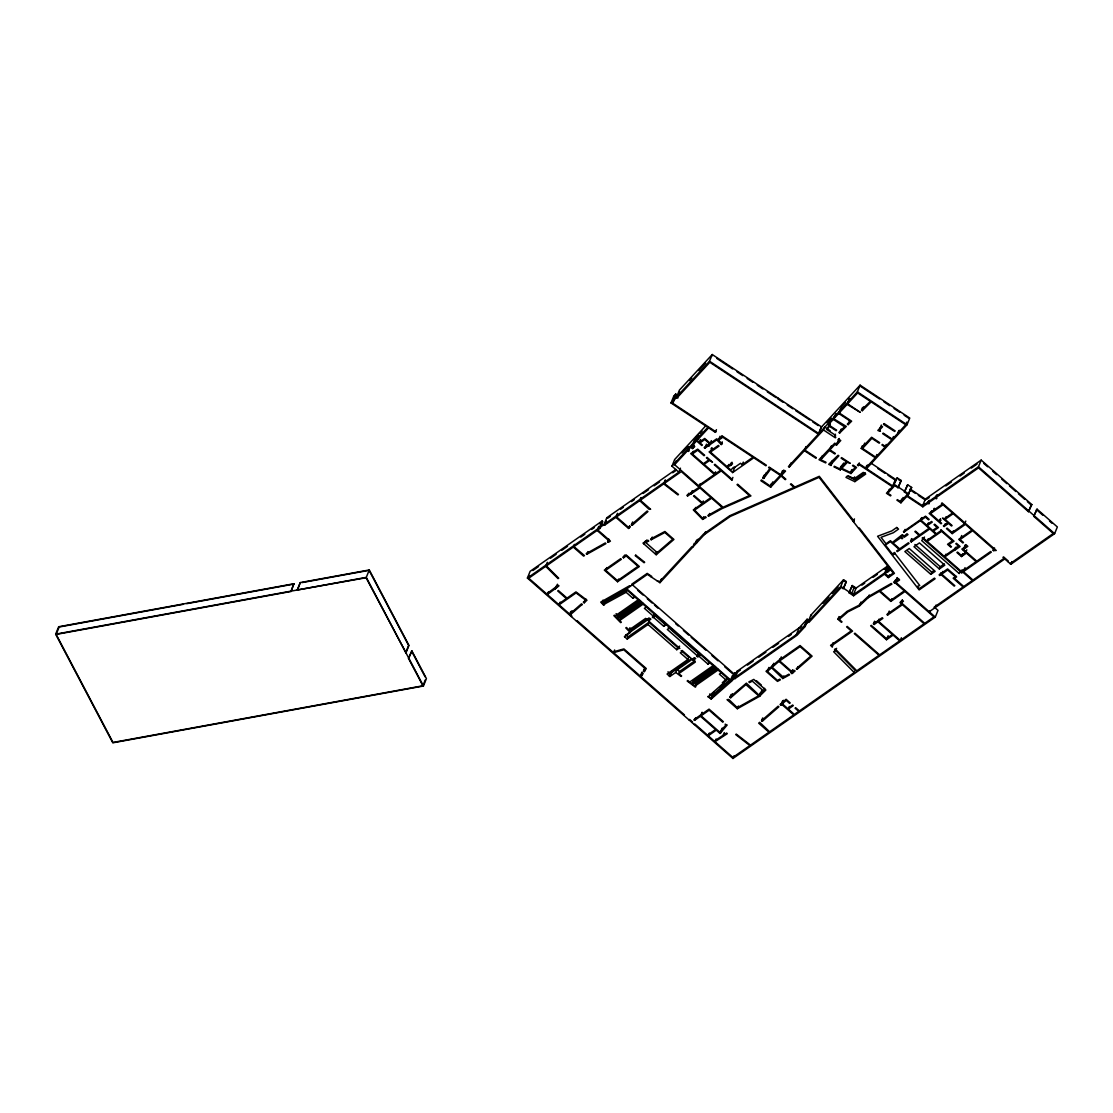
<?xml version="1.0" encoding="UTF-8"?>
<svg xmlns="http://www.w3.org/2000/svg" width="1113" height="1113" viewBox="0 0 1113 1113"><rect width="100%" height="100%" fill="white"/><g stroke="black" fill="none" stroke-linecap="round" stroke-linejoin="round"><path stroke-width="1.5" d="M55.65 634.173L58.669 626.758L293.874 583.755L291.008 591.462L56.151 634.41L112.997 742.454L422.926 685.789L408.513 658.395L411.88 650.924L426.432 678.596L423.427 686.011L112.803 742.816L55.65 634.173L366.274 577.383L369.279 569.967L300.26 582.586L297.241 590.001L366.08 577.744L405.967 652.83L408.972 645.415L369.279 569.967M56.151 634.41L59.17 626.995L183.408 604.276M293.874 583.755L291.008 591.462M297.394 590.293L300.26 582.586M405.619 652.9L408.638 645.47L369.085 570.315M411.88 650.924L408.513 658.395M423.524 684.3L425.333 679.848M934.377 607.183L938.009 610.369L935.296 617.075L732.952 758.482L527.409 578.037L530.122 571.331L602.105 521.023L602.801 521.649L600.088 528.355L597.751 529.983L610.439 541.113L608.296 542.309L607.642 541.655L608.728 538.97M555.29 588.833L556.389 586.148L555.29 588.833L558.976 585.855L558.253 585.257L546.636 593.925L528.745 578.204L529.83 575.532M528.745 578.204L545.718 566.336L547.359 562.315M545.718 566.336L558.03 578.607L558.712 578.204L546.358 565.905L547.443 563.22M582.322 604.609L581.389 603.886L569.689 614.153L559.06 604.818L576.089 592.909L585.661 600.144L583.323 602.189L584.075 602.759L586.982 600.227L575.964 591.893L567.032 598.126L558.323 590.488L557.696 590.933L566.392 598.571L558.35 604.192L547.346 594.537L548.431 591.852M555.777 588.248L557.404 584.228M555.93 588.387L557.015 585.702M546.358 565.905L573.292 547.067L574.391 544.396M559.06 604.818L560.145 602.133M586.857 554.274L605.931 543.617L605.291 542.963L586.203 553.62L586.857 554.274L587.942 551.603M573.292 547.067L583.588 556.097L584.492 555.596L573.932 546.622L597.125 530.428L598.752 526.407M597.751 529.983L598.836 527.298M602.105 521.023L599.378 527.729L600.088 528.355M675.911 469.449L606.794 517.754L604.067 524.46L604.776 525.072L615.879 517.322L617.506 513.302M604.776 525.072L606.404 521.051M569.689 614.153L570.774 611.468M571.233 616.505L571.859 616.059L570.357 614.738L571.985 610.717M615.879 517.322L628.553 528.452L630.32 526.922L629.555 526.338L628.414 527.325L616.505 516.877L617.59 514.192M608.296 542.309L609.381 539.624M585.702 598.738L584.255 602.912M527.409 578.037L678.833 472.204L671.96 466.18L707.812 427.336L671 402.962L673.727 396.256L675.73 394.085L676.537 394.614L674.353 399.984M675.73 394.085L673.003 400.791L673.81 401.32L672.308 402.948L715.868 431.788L715.367 432.331L708.619 427.865L697.086 440.358L699.256 442.264L704.696 438.452L710.247 443.322L716.716 438.814L717.704 439.677L721.961 436.699L721.822 435.726L766.37 465.22L765.869 465.777L753.793 457.777L732.632 472.566L709.106 451.906L712.362 449.624L711.082 448.511L711.722 448.08L712.988 449.193L718.344 445.437L719.054 446.063L710.442 452.087L726.928 466.556L731.811 463.133L732.521 463.759L731.171 465.151L730.253 465.345L731.338 462.66M672.308 402.948L673.393 400.263M605.653 570.287L621.374 559.31L620.664 558.684L604.317 570.106L617.562 581.737L639.363 566.503L626.118 554.886L622.821 557.182L623.53 557.794L626.188 555.944L638.027 566.336L617.492 580.68L605.653 570.287L606.752 567.602M712.25 354.518L709.524 361.224L818.848 433.597L821.561 426.905L712.25 354.518L679.445 390.065L676.718 396.771L677.525 397.299L679.695 391.929M616.505 516.877L639.697 500.669L640.782 497.984M628.553 528.452L629.638 525.767M639.697 500.669L649.102 509.323L650.618 509.253L640.323 500.224L641.422 497.539M631.488 524.654L647.168 511.006L647.933 511.59L632.254 525.239L631.488 524.654L632.587 521.969M632.254 525.239L633.339 522.554M630.278 586.342L629.568 585.73L600.714 602.119L603.552 605.041L604.248 604.651L602.063 602.397L602.954 600.171L604.888 602.147L603.983 604.373L626.118 592.283L627.022 590.057L604.888 602.147M603.552 605.041L605.18 601.02M604.248 604.651L605.333 601.98M623.53 557.794L624.616 555.123M617.562 581.737L618.661 579.052M640.323 500.224L663.696 483.891L665.324 479.87M663.696 483.891L677.914 494.909L678.485 494.422L664.322 483.445L665.421 480.774M671.96 466.18L674.687 459.474L705.906 425.639M703.319 500.961L702.233 503.646L693.302 509.893L702.623 519.409L706.171 517.434L705.531 516.78L702.665 518.366L694.582 510.102L711.624 498.193L722.212 507.486L707.896 515.472L708.536 516.126L721.892 508.683L750.941 495.897L737.655 484.225L737.015 484.67L749.466 495.605L723.047 507.236L674.617 464.705L676.245 460.685M643.676 543.728L645.999 540.751M646.89 539.916L645.804 542.601L648.782 541.015L648.156 540.361L642.966 543.102L656.211 554.733L673.935 539.457L664.878 531.499L650.562 539.082L651.188 539.749L664.878 532.501L672.655 539.332L657.226 552.618L644.58 541.502M619.858 613.319L617.743 618.536L621.346 622.237L620.651 622.612L613.833 615.6L614.529 615.225L617.103 617.868L618.007 615.642L639.794 600.422M651.188 539.749L652.274 537.064M678.833 472.204L680.46 468.183M674.617 464.705L687.472 450.765L689.114 446.744M687.472 450.765L688.919 451.029L687.987 450.222L689.072 447.537M642.591 602.898L620.581 618.285L619.677 620.511L643.064 604.164M688.279 451.475L689.378 448.803M687.987 450.222L692.369 445.478L694.54 440.108M692.369 445.478L693.385 446.369L691.479 447.69L692.467 448.553L694.721 446.536L692.884 444.922L695.055 439.565M692.467 448.553L693.552 445.882M692.815 447.871L693.9 445.186M693.093 448.108L694.192 445.437M692.884 444.922L696.571 440.915L698.755 435.559M697.086 440.358L698.714 436.338M626.118 592.283L632.991 598.321L633.895 596.095M700.286 483.612L699.201 486.284L721.28 470.855L731.798 480.093L732.437 479.647L714.936 464.288L714.309 464.733L720.57 470.229L715.13 474.041L704.07 464.33L709.51 460.532L712.543 462.187L707.047 457.36L706.407 457.805L708.814 459.906L703.36 463.718L692.3 454.007L693.385 451.322M683.785 715.311L684.412 714.866L641.074 676.815L643.008 673.713L642.145 673.268L640.337 676.161L613.541 652.649L614.64 649.978M699.256 442.264L700.341 439.579M696.571 440.915L701.774 445.478L702.4 445.033L699.952 442.877L701.037 440.192M655.501 554.107L656.406 551.881M656.211 554.733L657.296 552.048M625.089 637.192L625.993 634.966L648.712 619.092M648.03 624.504L676.76 649.728L677.664 647.502L648.935 622.278L648.03 624.504L627.203 639.057L624.393 636.58L630.25 632.49L625.77 627.885L626.466 627.495L628.956 630.055L629.861 627.829L631.781 629.819L647.237 619.009M627.203 639.057L628.108 636.831L648.935 622.278M699.952 442.877L704.766 439.51L709.621 443.767L704.167 447.579L704.877 448.191L706.505 444.17M630.25 632.49L631.878 628.469M664.322 483.445L681.309 471.578L699.201 487.299L686.888 495.341L687.584 495.981L688.669 493.296M704.877 448.191L708.132 445.923L709.218 443.238M708.132 445.923L709.329 445.965L709.857 442.793M710.247 443.322L711.346 440.651M715.367 432.331L716.452 429.66M687.584 495.981L690.978 493.755L692.063 491.083M690.978 493.755L692.216 491.223M691.131 493.894L692.856 490.777M710.442 452.087L712.07 448.066M843.557 579.748L810.834 615.197L808.108 621.903L808.914 622.431L841.136 587.525L843.612 588.29L846.325 581.584L843.557 579.748L840.83 586.454L796.379 634.619L730.963 680.335L626.73 588.819L647.376 574.391L659.939 582.697L661.581 578.677M708.758 445.478L716.786 439.872L721.21 444.56L722.351 443.753L718.4 440.289L720.041 436.268M628.956 630.055L645.623 618.397L647.738 620.261L648.642 618.035M677.664 647.502L679.556 646.166L678.652 648.392L679.848 648.448L648.448 620.873L649.533 618.188M694.582 510.102L695.667 507.417M721.21 444.56L722.295 441.875M654.347 614.042L653.442 616.268L644.413 608.338L646.305 607.016M698.491 485.671L714.49 474.486L715.576 471.801M702.623 519.409L703.708 516.724M640.337 676.161L641.964 672.141M694.303 543.227L692.662 547.248L691.869 546.72L659.647 581.626L657.171 580.861M641.074 676.815L642.702 672.795M698.004 539.207L696.376 543.227L695.569 542.699L696.668 540.014M576.437 621.082L577.077 620.637L612.804 652.009L623.92 648.907L646.263 668.523L644.316 671.626L643.453 671.181L644.538 668.496M644.316 671.626L645.401 668.955M718.4 440.289L722.782 437.242L752.972 457.234L742.19 464.775L740.493 463.286L734.121 467.738L733.564 467.251L730.865 470.02L727.624 467.168L728.723 464.497M653.512 617.339L663.807 626.369L664.711 624.143L654.416 615.113M708.536 516.126L709.621 513.455M730.531 465.582L731.978 462.215M659.939 582.697L704.404 534.532L705.489 531.861M732.632 472.566L734.803 467.196M731.798 480.093L732.897 477.407M742.19 464.775L743.275 462.09M669.177 675.897L670.082 673.671L691.382 658.785M681.184 650.59L688.794 657.268L687.89 659.494L667.063 674.047L669.887 676.523L672.057 671.153M669.887 676.523L675.744 672.433L677.914 667.063M694.86 660.802L679.584 671.487L677.288 669.762L678.499 666.77M675.744 672.433L681.073 676.44L681.643 675.939L678.68 673.713L679.584 671.487M782.662 471.94L781.034 475.961L770.655 487.202L760.861 480.719L761.431 479.953L770.363 486.131L780.324 475.334L770.697 468.963L763.741 478.437L762.892 477.95L763.991 475.279M763.741 478.437L765.925 473.081M678.68 673.713L695.347 662.054L693.246 660.204L694.136 657.978L677.288 669.762M694.902 679.111L692.787 684.314L695.848 686.624L695.291 687.124L687.166 681.017L687.737 680.516L692.022 683.744L715.228 667.522L700.842 654.889L697.795 657.004L697.1 656.392L698.727 652.371M698.352 655.668L699.437 652.983M699.84 653.985L698.936 656.211L707.979 664.141L709.885 662.819M770.363 486.131L771.448 483.445M770.655 487.202L772.839 481.846M692.022 683.744L692.926 681.518L714.769 666.242M717.607 668.718L695.987 683.813L695.082 686.039L718.052 669.998M762.892 477.95L769.89 468.434L768.596 467.585L769.097 467.043L780.825 474.792L782.453 470.771M781.034 475.961L785.235 479.647L785.861 479.202L781.549 475.418L783.719 470.048M707.979 664.141L708.884 661.915M821.06 427.448L818.347 434.14L788.449 466.528L789.256 467.07L790.884 463.05M783.357 700.3L781.729 704.32L793.75 714.88L769.598 731.756L759.65 722.323L758.676 723.172L768.958 732.201L750.496 745.112L736.277 734.093L735.707 734.58L749.856 745.557L732.883 757.424L714.991 741.703L727.304 733.662L726.608 733.022L714.282 741.091L708.216 735.763L716.271 730.142L720.028 733.453L727.179 725.036L725.133 724.243L725.968 724.966L719.666 732.131L701.079 715.812L709.134 710.191L722.74 722.142L723.367 721.697L709.051 709.134L693.858 719.749L694.554 720.375L695.639 717.69M789.256 467.07L804.379 450.668L806.021 446.647M804.379 450.668L815.996 458.292L816.344 457.666L804.88 450.125L805.979 447.44M694.554 720.375L700.453 716.257L702.08 712.237M701.079 715.812L702.164 713.127M733.23 678.902L735.401 673.546L734.705 672.92L731.978 679.626L732.688 680.238L711.165 699.061L707.798 696.515L710.97 697.976L711.875 695.75L729.947 679.695M711.165 699.061L713.892 692.356M804.88 450.125L823.495 429.966L824.58 427.295M823.495 429.966L835.334 437.812L835.835 437.27L834.555 436.421L835.557 435.336L826.597 429.409L829.408 425.11M830.368 424.081L829.463 426.307L836.127 430.717L836.628 430.175L828.35 424.693L831.077 418.001L830.576 418.544M708.689 696.265L726.511 680.419L727.415 678.193L722.323 682.714M828.35 424.693L833.275 419.364L834.917 415.344M833.275 419.364L844.572 426.836L838.854 432.526L839.633 433.04L846.325 426.418L833.776 418.822L835.96 413.452M710.97 697.976L730.337 680.766L732.451 675.563M833.776 418.822L838.715 413.48L840.343 409.459M708.216 735.763L709.315 733.091M838.715 413.48L850.304 421.159L847.341 424.095L848.134 424.637L851.64 421.173L839.216 412.937L841.386 407.581M730.963 680.335L734.705 672.92M831.049 446.383L829.408 450.403L834.847 454.007L835.348 453.45L829.908 449.861L835.084 444.268L836.461 445.172L840.76 440.525L838.562 439.079L838.061 439.621L839.452 440.539L836.155 444.101L834.778 443.183L819.001 459.725L825.665 462.925L826.013 462.285L820.768 459.78L822.396 455.76M736.862 671.417L734.135 678.123L734.844 678.735L797.131 635.203L805.2 626.452L807.927 619.76L807.12 619.218L799.092 627.913L736.862 671.417L737.557 672.029L734.844 678.735M839.216 412.937L847.132 404.353L849.316 398.997M834.555 436.421L835.46 434.195M847.132 404.353L860.293 412.353L847.633 403.81L849.817 398.454M829.908 449.861L831.55 445.84M759.219 695.402L763.574 691.006L752.332 681.142L749.466 682.589L748.84 681.921L753.793 679.417L765.869 690.018L759.344 696.418L737.335 708.731L727.053 699.701L728.778 699.423L737.321 707.715L758.663 695.792L745.877 684.606L730.726 697.754L729.961 697.169L731.06 694.484M730.726 697.754L732.354 693.733M839.633 433.04L841.261 429.02M714.991 741.703L716.076 739.032M818.848 433.597L857.372 391.859L860.085 385.168L909.766 418.057L907.039 424.749L866.512 468.67L892.974 486.186L897.189 477.853L901.21 480.51L897.996 487.758L894.769 485.63L887.757 493.24L890.97 495.368L890.47 495.911L886.449 493.24L892.473 486.729L895.186 480.023L887.937 475.223M836.461 445.172L839.188 438.48M720.028 733.453L722.212 728.083M720.668 733.008L721.753 730.323M830.785 464.566L838.882 455.801L838.075 455.273L828.67 464.358L830.98 465.457L832.427 460.545M830.98 465.457L832.065 462.785M848.134 424.637L849.762 420.617M723.213 735.248L724.299 732.563M737.335 708.731L738.42 706.045M864.718 443.085L862.533 448.456L875.778 457.22L885.113 447.106L881.899 444.977L882.4 444.435L885.614 446.563L891.889 439.76L882.665 433.653L883.165 433.11L892.389 439.218L905.732 424.763L871.173 401.876L862.255 410.697L861.504 410.113L862.589 407.428M862.255 410.697L863.897 406.676M843.417 463.537L840.301 469.923L833.985 466.89L834.333 466.264L839.912 468.935L840.997 466.25M840.301 469.923L842.485 464.552M841.247 468.893L850.944 473.54L856.537 467.488L853.003 465.151L852.502 465.693L855.229 467.502L850.555 472.552L841.748 468.336L843.932 462.98M792.359 670.221L791.273 672.906L791.913 673.56L795.099 670.986L794.348 670.416L792.4 672.099L779.643 660.899L800.108 646.597L810.834 656.016L796.282 668.718L797.033 669.303L812.114 656.141L800.038 645.54L778.307 660.732L766.022 671.32L777.5 681.393L780.394 679.82L779.768 679.167L777.5 680.391L767.302 671.445L768.93 667.424M732.952 758.482L734.037 755.797M760.346 692.676L759.261 695.361L746.406 683.159L729.961 697.169M759.344 696.418L761.515 691.062M850.555 472.552L851.654 469.881M759.97 695.987L762.155 690.616M767.302 671.445L771.546 667.786L772.645 665.101M771.546 667.786L782.773 678.527L789.534 674.854L788.894 674.2L783.399 677.191L772.13 667.285L773.758 663.265M850.944 473.54L852.586 469.519M892.473 486.729L859.139 464.664L858.234 465.637L857.441 465.109L858.846 463.578L865.705 468.128L875.277 457.763L861.225 448.456L862.311 445.784M763.574 691.006L764.659 688.321M858.234 465.637L859.333 462.952M772.13 667.285L779.017 661.345L780.102 658.673M779.643 660.899L781.284 656.879M853.713 479.105L863.271 472.427L865.719 474.055L854.854 481.637L845.963 477.394L847.243 476.016L853.713 479.105L854.617 476.879M854.854 481.637L855.758 479.411L865.26 472.775M796.379 634.619L799.092 627.913M879.145 430.453L882.553 426.752L881.76 426.223L877.837 430.467L880.439 431.301L879.145 430.453L881.329 425.083M761.584 720.64L778.126 706.212L778.891 706.797L762.335 721.21L761.584 720.64L762.669 717.955M762.335 721.21L763.435 718.539M865.705 468.128L866.804 465.457M866.512 468.67L868.14 464.65M782.773 678.527L783.872 675.855M807.12 619.218L804.407 625.923L805.2 626.452M875.778 457.22L876.863 454.535M791.273 672.906L792.929 669.915M854.45 518.908L853.351 521.594L854.13 521.301L819.279 476.308L794.821 487.077L791.079 483.779L790.439 484.225L794.07 487.411L729.683 515.764L703.639 533.962L695.569 542.699M791.913 673.56L792.999 670.889M792.539 673.226L793.625 670.541M885.113 447.106L886.198 444.435M879.033 619.134L877.948 621.819L892.389 634.493L886.435 638.653L871.298 625.367L870.658 625.812L886.505 639.725L893.099 635.12L899.652 640.865L879.632 654.861L854.951 633.2L854.325 633.645L878.992 655.307L856.815 670.805L835.223 648.976L834.527 649.366L855.174 670.346L854.283 672.572L799.371 710.957L795.712 707.729L795.072 708.174L798.731 711.388L794.39 714.435L788.324 709.106L793.305 705.628L792.609 705.016L787.628 708.494L782.3 703.819L786.223 700.411L789.576 703.36L790.216 702.915L786.084 699.284L780.06 704.529L780.825 705.113L782.453 701.093M782.3 703.819L783.385 701.134M797.033 669.303L798.118 666.617M892.389 439.218L893.489 436.546M897.718 433.458L898.803 430.773M898.219 432.915L899.304 430.23M788.324 709.106L789.423 706.435M905.732 424.763L906.831 422.077M843.111 588.833L846.325 581.584M887.757 493.24L889.384 489.219M840.301 616.699L839.216 619.385L842.026 621.861L841.4 622.306L837.936 619.259L839.021 616.574M858.582 528.327L859.347 528.035L894.435 573.334L888.341 577.591L884.445 574.183L853.574 595.761L849.052 592.77L852.28 585.521L856.12 588.067L887.604 566.058L888.313 566.684L886.129 572.04M852.28 585.521L849.052 592.77M892.974 486.186L897.189 477.853M851.654 593.605L854.367 586.913M831.856 645.568L852.558 631.099L847.243 626.438L846.617 626.883L851.222 630.918L830.562 645.359L832.329 647.14L832.941 642.897M840.83 586.454L853.393 594.773L856.12 588.067M853.574 595.761L854.659 593.076M897.996 487.758L901.21 480.51M836.6 648.309L835.696 650.535L833.623 651.703L854.283 672.572M908.027 493.616L906.942 496.301L900.918 502.826L896.897 500.168L897.398 499.626L900.612 501.754L901.697 499.069M900.612 501.754L907.638 494.144L904.424 492.016L907.638 484.767L911.658 487.424L907.443 495.758L922.621 505.817L978.452 466.792L981.179 460.1L1031.848 504.579L1028.495 511.716L978.522 467.863L936.005 497.581L936.896 498.36L936.256 498.805L935.365 498.026L936.464 495.341M907.638 484.767L904.424 492.016M900.918 502.826L903.088 497.469M839.216 619.385L847.786 611.941L859.347 606.084L860.975 602.063M907.443 495.758L911.658 487.424M859.347 606.084L868.21 597.667L869.295 594.982M887.604 566.058L884.877 572.764L888.271 576.534L893.224 573.07L890.706 569.8L887.743 571.873L887.033 571.261L888.675 567.24M885.085 573.738L887.256 568.381M887.743 571.873L889.37 567.853M955.385 547.568L954.509 550.434L960.088 546.539L956.429 543.311L955.789 543.756L958.543 546.177L944.088 556.263L927.185 541.419L941.626 531.332L952.478 540.848L947.539 544.313L950.85 547.206L951.476 546.761L948.874 544.48L954.022 541.21L940.847 529.649L940.93 530.706L936.492 533.809L933.39 531.082L938.454 527.548L934.656 524.209L934.016 524.654L937.118 527.367L932.68 530.47L927.185 525.642L932.263 522.108L931.553 521.482L926.489 525.03L920.994 520.202L925.432 517.1L928.52 519.827L929.16 519.381L925.515 516.182L903.45 531.597L904.006 532.07L905.092 529.398M888.341 577.591L889.426 574.906M877.948 621.819L874.15 624.476L873.441 623.85L874.54 621.179M874.15 624.476L875.235 621.791M922.621 505.817L925.348 499.111L981.179 460.1M906.942 496.301L922.802 506.805L923.887 504.119M924.5 537.036L921.689 540.598L959.169 573.501L960.074 571.275L922.176 538.038L922.816 537.593L926.475 540.807L935.852 534.254L929.8 528.939L911.241 541.906L910.531 541.28L911.617 538.609M897.468 577.591L894.81 583.282L895.339 580.11M911.241 541.906L912.326 539.221M894.81 583.282L896.995 577.925M904.006 532.07L920.354 520.647L921.439 517.962M922.802 506.805L927.644 503.424L928.729 500.739M920.994 520.202L922.079 517.517M930.245 611.037L928.52 611.134L895.923 582.516L897.551 578.496M927.644 503.424L929.16 503.758L928.27 502.979L929.369 500.307M868.21 597.667L879.326 591.323L890.817 601.41L891.903 598.724M890.817 601.41L905.008 591.49L933.946 616.894L924.736 623.336L901.293 602.745L903.45 601.243L902.184 600.13L899.958 602.578L901.697 604.109L886.88 614.473L887.576 615.086L889.217 611.065M936.005 497.581L937.09 494.895M965.778 521.079L964.693 523.764L952.116 532.543L947.121 528.16L946.481 528.605L952.199 533.614L965.402 524.376L971.941 530.136L958.738 539.36L962.828 542.949L963.468 542.504L960.088 539.541L972.651 530.748L993.784 549.307L992.768 550.017L993.478 550.629L996.246 550.476L942.099 502.937L941.473 503.382L942.363 504.161L935.268 509.114L934.377 508.335L933.737 508.78L934.628 509.559L929.16 513.385L940.986 523.778L941.626 523.333L939.372 521.357L941.014 520.202L940.318 519.59L938.662 520.731L930.496 513.566L931.581 510.881M927.185 525.642L928.284 522.971M901.293 602.745L902.379 600.074M886.505 639.725L888.146 635.704M927.185 541.419L928.27 538.748M939.372 521.357L940.457 518.672M930.496 513.566L943.059 504.773L952.505 513.065L944.367 518.755L942.461 518.074L947.817 522.776L943.393 525.879L944.088 526.491L948.526 523.402L951.49 525.99L952.116 525.559L945.076 519.368L946.161 516.682M944.088 526.491L945.174 523.82M873.441 623.85L882.192 617.743L882.887 618.369L878.588 621.374L900.278 640.42L901.377 637.749M930.83 574.35L935.17 571.317L909.21 548.514L904.855 551.561L930.83 574.35L931.734 572.124L933.904 570.607M952.199 533.614L953.285 530.929M939.344 568.98L944.798 565.181L919.435 542.907L913.982 546.72L939.344 568.98L940.248 566.754L944.339 563.901M966.807 549.794L965.722 552.479L961.409 555.484L957.542 552.09L956.902 552.535L961.479 556.556L966.432 553.105L976.143 561.634L961.702 571.734L944.798 556.89L945.883 554.204M963.872 569.397L962.787 572.082L972.372 580.499L963.747 586.509L954.495 578.384L956.651 576.882L947.594 568.924L939.094 574.865L939.803 575.477L940.888 572.805M939.803 575.477L941.069 574.6L954.175 586.106L954.815 585.661L941.709 574.155L942.794 571.47M954.94 549.794L956.025 547.123M960.088 539.541L961.715 535.52M936.019 605.082L934.934 607.768L934.224 607.155L963.121 586.954L953.159 578.217L955.316 576.701L947.664 569.995L941.709 574.155M1007.738 561.55L1008.364 561.105L1003.578 556.903L1002.952 557.349L1004.079 558.336L972.999 580.054L963.427 571.637L991.321 552.145L990.626 551.519L976.783 561.189L963.399 549.446L965.027 545.426M963.468 550.504L964.554 547.819M961.479 556.556L962.578 553.871M954.495 578.384L955.58 575.713M959.169 573.501L961.98 569.939M961.076 572.165L961.771 572.792L962.87 570.106M963.427 571.637L965.054 567.616M993.478 550.629L994.563 547.958M1028.495 511.716L1030.666 506.359M935.296 617.075L929.23 611.747L1004.775 558.949L1010.841 564.277L1011.926 561.592M1010.131 563.651L1053.288 533.489L1033.699 516.293L1037.066 509.156L1057.35 526.964L1054.623 533.67L1010.841 564.277M1037.066 509.156L1033.699 516.293M643.453 671.181L645.109 668.523L623.795 649.797L613.541 652.649M676.537 394.614L675.021 396.242L677.831 398.106M689.476 380.59L691.785 378.1M698.7 370.601L705.628 363.102M671 402.962L709.524 361.224M677.525 397.299L709.83 362.295L818.347 434.14M682.019 452.935L687.862 446.605M695.597 438.216L698.38 435.211M699.813 433.667L702.108 431.162M651.216 576.924L651.717 576.381L647.21 573.404L631.725 584.214L733.69 673.629M821.561 426.905L860.085 385.168M826.709 422.731L829.602 419.587M841.428 406.774L845.324 402.558M780.825 474.792L784.735 470.562L785.541 471.091L781.549 475.418M847.633 403.81L857.664 392.945L870.366 401.348L861.504 410.113M826.597 429.409L829.463 426.307M820.768 459.78L829.408 450.403M839.912 468.935L846.548 461.742L841.108 458.153L841.609 457.61L850.262 463.342L847.355 462.285L841.748 468.336M861.225 448.456L871.562 437.27L879.66 442.626L879.159 443.169L871.869 438.341L862.533 448.456M799.857 628.497L801.777 626.41M805.854 622L807.927 619.76M823.147 603.26L828.893 597.027M832.357 593.299L838.103 587.052M720.097 686.832L723.826 683.521M570.357 614.738L582.141 604.442M780.825 705.113L781.729 704.32M837.936 619.259L847.09 611.315L858.638 605.458L867.486 597.055L891.263 583.476L891.916 584.13L880.007 590.92L890.748 600.352L904.313 590.864L895.283 582.948M547.346 594.537L555.15 588.707M692.3 454.007L697.754 450.195L704.014 455.704L704.654 455.259L697.684 449.137L690.686 453.575L714.49 474.486M778.029 398.078L777.389 398.524L783.023 402.252M532.877 570.524L538.539 566.559M550.504 558.211L556.166 554.246M561.842 550.281L567.505 546.316M580.749 537.064L584.84 534.212M591.657 529.44L594.384 527.534M599.837 523.722L600.477 523.277L603.009 525.503M610.272 516.432L607.489 518.366L606.794 517.754M620.595 509.225L623.322 507.305M631.502 501.587L634.229 499.681M643.05 493.518L648.545 489.678M654.041 485.838L659.536 481.999M672.711 472.788L675.535 470.813M727.624 467.168L730.253 465.345M704.404 534.532L730.323 516.418L819.071 477.338L890.15 569.091L853.393 594.773M632.991 598.321L634.897 596.985M615.169 615.879L638.139 599.837M640.49 601.034L618.647 616.31L620.581 618.285M617.103 617.868L640.253 601.688L626.104 589.264L602.063 602.397M617.743 618.536L640.949 602.314L655.348 614.946L652.301 617.075L653.011 617.687L656.044 615.559L700.133 654.263L697.1 656.392M647.738 620.261L650.145 618.578L650.855 619.19L648.448 620.873M663.807 626.369L666.339 624.588M669.859 627.69L667.327 629.457L697.601 656.044L698.505 653.818L668.231 627.231M676.76 649.728L678.652 648.392M681.615 650.994L682.255 650.549L692.536 659.578L694.943 657.894L695.653 658.52L693.246 660.204M682.186 651.481L680.28 652.816L687.89 659.494M926.726 499.264L929.146 497.567M945.813 485.922L951.476 481.957M959.99 476.016L964.234 473.053M971.329 468.1L976.991 464.135M928.27 502.979L935.365 498.026M689.726 682.019L713.127 665.657M715.478 666.868L693.691 682.088L695.987 683.813M692.787 684.314L715.937 668.134L730.337 680.766M721.294 672.836L719.388 674.172L726.511 680.419M910.531 541.28L919.088 535.311L914.858 531.597L915.484 531.151L919.714 534.866L929.091 528.313L920.354 520.647M945.076 519.368L953.215 513.677L964.693 523.764M733.759 674.687L735.401 673.546M737.557 672.029L740.395 670.054M747.477 665.115L753.139 661.15M758.802 657.199L765.883 652.246M772.951 647.293L778.613 643.342M788.533 636.413L791.357 634.438M861.907 585.132L864.718 583.17M873.135 577.285L877.336 574.35M884.362 569.439L887.172 567.477M688.989 719.888L689.629 719.443L692.523 721.989L691.896 722.434M895.923 582.516L899.568 579.956L898.567 578.663L893.6 582.141L894.254 582.795M694.289 724.535L694.915 724.09L707.52 735.15L715.562 729.53L700.453 716.257M944.798 556.89L954.3 550.239M963.399 549.446L967.837 546.344L965.861 544.605L965.221 545.05L966.487 546.163L961.855 549.085L965.722 552.479M1031.848 504.579L1031.208 505.024L1027.369 501.643M887.576 615.086L902.406 604.721L924.11 623.781L900.278 640.42M961.771 572.792L962.787 572.082M607.642 541.655L609.034 540.876L597.125 530.428M186.803 603.649L294.027 584.047M302.082 582.572L367.415 570.635M848.356 475.877L855.758 479.411M860.391 386.239L873.093 394.642M873.9 395.185L879.66 398.997M883.972 401.849L889.732 405.675M894.059 408.527L899.819 412.339M904.132 415.205L908.458 418.057M857.372 391.859L907.039 424.749M824.9 427.197L830.173 430.703M716.869 358.456L732.716 368.959M737.043 371.812L742.802 375.638M747.129 378.49L752.889 382.316M757.216 385.168L762.975 388.994M767.302 391.846L775.942 397.578M787.253 405.062L792.887 408.791M795.698 410.655L809.791 419.977M812.615 421.841L818.25 425.583M898.567 479.633L900.709 481.053M870.63 462.883L895.687 479.48M910.156 489.052L925.348 499.111M877.795 468.517L885.044 473.303M909.655 489.595L915.429 493.421M918.308 495.327L925.515 500.099M894.476 484.545L908.945 494.13M673.727 396.256L676.551 398.134M843.863 580.819L845.824 582.127M851.779 586.064L855.16 588.304M810.834 615.197L811.641 615.739M709.593 694.039L711.875 695.75M983.809 463.411L987.662 466.778M992.782 471.286L996.622 474.653M1001.742 479.147L1006.875 483.654M1009.435 485.908L1015.835 491.529M1018.409 493.769L1024.809 499.403M1036.426 509.601L1042.951 515.333M1049.489 521.065L1052.091 523.347M978.452 466.792L1054.623 533.67M711.833 354.964L712.543 355.603M914.886 544.494L940.248 566.754M907.067 550.476L931.734 572.124M691.757 493.449L699.91 487.911L710.915 497.581L702.873 503.201L694.164 495.563L693.524 495.995L702.233 503.646M779.017 661.345L791.83 672.6M756.409 680.697L761.32 685.01M637.819 590.474L642.966 594.996M647.279 598.766L652.065 602.982M654.472 605.082L658.061 608.241M675.633 623.656L678.22 625.937M683.41 630.487L688.599 635.05M691.187 637.318L702.86 647.571M703.569 648.183L705.962 650.284M711.958 655.557L717.955 660.816M724.66 666.701L733.05 674.075M625.993 634.966L628.108 636.831M667.967 671.821L670.082 673.671M616.073 613.666L618.007 615.642M411.532 650.98L425.138 676.843M366.274 577.383L423.427 686.011M884.167 423.608L883.458 424.373L894.657 431.441L895.158 430.898L884.167 423.608M635.76 555.164L635.175 555.637L644.079 562.733L644.677 562.26L635.76 555.164M896.716 527.479L891.847 530.887L877.587 536.257L919.157 589.918L935.115 578.76L934.405 578.134L919.241 588.735L917.418 586.384L919.741 585.508L895.228 553.843L892.89 554.719L895.2 553.119L894.49 552.493L892.334 553.996L885.419 545.064L890.317 541.641L899.054 549.307L896.647 550.991L897.342 551.617L909.084 543.408L908.375 542.796L899.68 548.862L893.085 543.074L900.82 537.676L902.059 538.762L902.699 538.316L900.89 536.744L902.406 535.673L904.215 537.259L908.013 534.602L907.025 533.739L904.146 536.202L902.337 534.616L892.389 542.462L890.4 540.709L886.045 543.756L881.023 537.315L893.308 532.751L898.553 529.092L896.716 527.479"/></g></svg>
